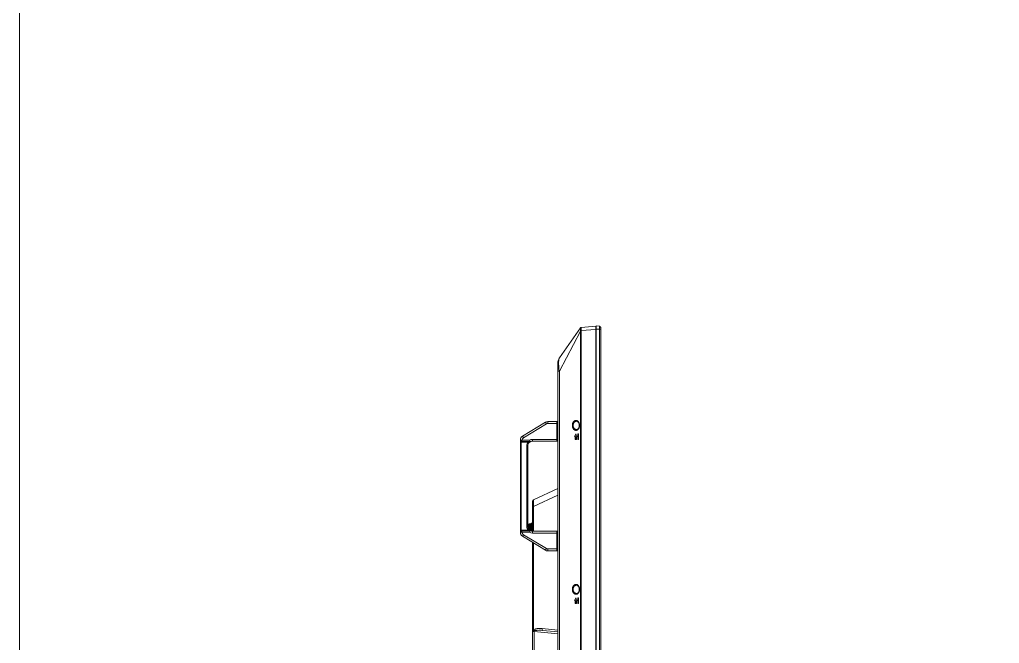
# Model space of a CAD drawing. Extents: x -382 to 1420, y -377 to 265.
# Drawn here: x -382.4 to -341.22, y -6.28 to 19.94 of the extents above; entities that cross this region are included whole.
import ezdxf

# ---------------------------------------------------------------- set-up
doc = ezdxf.new("R2010")
doc.units = 0
doc.header["$MEASUREMENT"] = 0
doc.layers.add('PDF_レイヤー 1', color=7, linetype='CONTINUOUS')

msp = doc.modelspace()

# ---------------------------------------------------------------- linework, layer by layer
at = {"layer": 'PDF_レイヤー 1', "lineweight": 0}
for points in [[(-382.40398, 72.97467), (-382.40398, -92.36482), (-148.56654, -92.36482)], [(-358.18636, -25.74055), (-358.18636, 7.04876)], [(-358.18636, 7.04869), (-358.16664, 7.04869)], [(-358.02171, 7.05571), (-358.1667, 7.06835), (-358.1667, -25.76026)], [(-357.96984, 7.00387), (-358.02164, 7.05567), (-358.02164, -25.74753)], [(-358.02164, -25.74746), (-357.96984, -25.69579), (-357.96984, 7.00394)], [(-359.70952, -21.45991), (-359.70952, 5.1687), (-358.82682, 6.84425)], [(-358.80689, 6.86709), (-358.80842, 6.86723), (-358.8105, 6.86751), (-358.81258, 6.86779), (-358.81467, 6.86806), (-358.81661, 6.8682), (-358.8187, 6.86848), (-358.81911, 6.86848), (-358.8212, 6.86876), (-358.82328, 6.86904), (-358.82522, 6.86931), (-358.82731, 6.86959)], [(-358.82676, 6.84428), (-358.82676, -25.61062), (-358.1864, -25.61062)], [(-358.79795, 6.84425), (-358.79795, 6.84633), (-358.79795, 6.84841), (-358.79781, 6.85064), (-358.79767, 6.85286), (-358.79753, 6.85494), (-358.79753, 6.85508), (-358.79739, 6.8573), (-358.79725, 6.85938), (-358.79698, 6.86161), (-358.79684, 6.86383), (-358.79656, 6.86591)], [(-357.96984, 6.93063), (-358.18635, 6.93063)], [(-359.70952, 5.72571), (-359.7123, 5.72168), (-359.71494, 5.71738), (-359.71744, 5.71307), (-359.7198, 5.70849), (-359.72202, 5.70363), (-359.72424, 5.69863), (-359.72646, 5.69349), (-359.72841, 5.68793), (-359.73021, 5.68224), (-359.73202, 5.67641), (-359.73368, 5.67016), (-359.73521, 5.66363), (-359.7366, 5.65683), (-359.73785, 5.64988), (-359.7391, 5.64238), (-359.74007, 5.63474), (-359.74021, 5.63391)], [(-360.19803, 2.96723), (-359.78071, 2.96723)], [(-359.82005, 3.046), (-359.82005, 2.21927), (-359.78075, 2.25857)], [(-359.82002, 3.046), (-359.78072, 3.00656), (-359.78072, 2.25857)], [(-358.97832, 2.7126), (-358.9829, 2.71232), (-358.98749, 2.71218), (-358.99221, 2.71232), (-358.99679, 2.7126), (-359.00165, 2.71302), (-359.00651, 2.71357), (-359.01123, 2.71454), (-359.01609, 2.71552), (-359.02109, 2.71677), (-359.02595, 2.71816), (-359.03082, 2.71968), (-359.03568, 2.72149), (-359.04054, 2.72357), (-359.04526, 2.72565), (-359.05012, 2.72802), (-359.0547, 2.73052), (-359.05817, 2.7326), (-359.06262, 2.73551), (-359.06706, 2.73843), (-359.07137, 2.74149), (-359.07553, 2.74468), (-359.07942, 2.74815), (-359.08331, 2.75162), (-359.08692, 2.75524), (-359.09053, 2.75885), (-359.094, 2.76287), (-359.09734, 2.7669), (-359.10067, 2.77121), (-359.10386, 2.77565), (-359.10678, 2.78009), (-359.1097, 2.78482), (-359.11261, 2.78968), (-359.11525, 2.79468), (-359.11775, 2.79981), (-359.12011, 2.80523), (-359.12247, 2.81065), (-359.12456, 2.8162), (-359.12636, 2.8219), (-359.12817, 2.82773), (-359.12983, 2.83356), (-359.13136, 2.83953), (-359.13247, 2.84564), (-359.13372, 2.85175), (-359.13456, 2.85787), (-359.13525, 2.86411), (-359.13581, 2.87036), (-359.13622, 2.87661), (-359.13636, 2.88272), (-359.13636, 2.88536)], [(-358.88298, 2.92885), (-358.88312, 2.92273)], [(-358.88244, 2.93515), (-358.883, 2.9289)], [(-358.88176, 2.94009), (-358.88245, 2.93509)], [(-358.88176, 2.94009), (-358.88176, 2.94009)], [(-358.87898, 2.87345), (-358.87898, 2.87372), (-358.87884, 2.87484), (-358.87857, 2.87581), (-358.87857, 2.8765), (-358.87843, 2.87761), (-358.87829, 2.87859), (-358.87815, 2.8797), (-358.87815, 2.88067), (-358.87815, 2.88178), (-358.87815, 2.88275), (-358.87815, 2.88386)], [(-358.87863, 2.88883), (-358.87863, 2.88675)], [(-358.87808, 2.88681), (-358.87822, 2.88681), (-358.87836, 2.88681), (-358.8785, 2.88681), (-358.87863, 2.88681), (-358.87863, 2.88389)], [(-358.87809, 2.88382), (-358.87809, 2.88674)], [(-359.02294, 2.53099), (-359.07724, 2.41281)], [(-359.06472, 2.41911), (-359.01819, 2.52049)], [(-358.9687, 2.41288), (-359.023, 2.53106)], [(-358.93723, 2.72968), (-358.9775, 2.71274)], [(-358.9156, 2.53099), (-358.93824, 2.53099)], [(-358.93818, 2.53099), (-358.93818, 2.29476)], [(-358.88258, 2.82109), (-358.90355, 2.76929), (-358.9373, 2.72971)], [(-358.92855, 2.53099), (-358.92855, 2.29476)], [(-358.9156, 2.29482), (-358.9156, 2.53105)], [(-358.88319, 2.84788), (-358.88305, 2.84177)], [(-358.88298, 2.84171), (-358.88243, 2.83546)], [(-358.87457, 2.87771), (-358.88262, 2.82105)], [(-358.88244, 2.83539), (-358.88175, 2.8304)], [(-358.88176, 2.83045), (-358.88148, 2.82878)], [(-358.88176, 2.83045), (-358.88176, 2.83045)], [(-358.88, 2.87263), (-358.88, 2.87263)], [(-360.99027, 2.15369), (-360.98888, 2.15536)], [(-359.78072, 2.298), (-360.84354, 2.298)], [(-359.78072, -1.59929), (-359.78072, 2.25856)], [(-359.07726, 2.41288), (-359.04156, 2.41288)], [(-359.05122, 2.41288), (-359.05122, 2.29483)], [(-359.05122, 2.29482), (-358.99469, 2.29482)], [(-359.04152, 2.41288), (-359.04152, 2.29483)], [(-358.99474, 2.41288), (-358.96877, 2.41288)], [(-358.99474, 2.29482), (-358.99474, 2.41286)], [(-358.93818, 2.29482), (-358.91555, 2.29482)], [(-360.84357, -0.52829), (-360.79816, -0.52829), (-359.78075, -0.05375)], [(-360.90252, -1.3269), (-360.90252, -1.32204), (-360.90239, -1.31218), (-360.90239, -1.30232), (-360.90225, -1.29982), (-360.90211, -1.28996), (-360.90211, -1.2876), (-360.90197, -1.27774), (-360.90197, -1.27524), (-360.90183, -1.26538), (-360.90169, -1.25927), (-360.90155, -1.25316), (-360.90141, -1.24691), (-360.90127, -1.2408), (-360.90127, -1.23774), (-360.90114, -1.23469), (-360.90114, -1.23316), (-360.901, -1.23149), (-360.90086, -1.23011), (-360.90086, -1.22927), (-360.90086, -1.22886), (-360.90072, -1.22858)], [(-360.90069, -1.22851), (-360.90055, -1.22879), (-360.90055, -1.22962), (-360.90055, -1.2299), (-360.90041, -1.23087), (-360.90041, -1.23142), (-360.90027, -1.23379), (-360.90014, -1.2367), (-360.90014, -1.24017), (-360.9, -1.24434), (-360.89986, -1.2492), (-360.89986, -1.25267), (-360.89972, -1.26045), (-360.89958, -1.26614), (-360.89944, -1.27406), (-360.8993, -1.28184), (-360.8993, -1.28975), (-360.89916, -1.29156), (-360.89916, -1.29934), (-360.89902, -1.30725)], [(-360.87317, -1.22851), (-360.90066, -1.22851)], [(-360.88889, -1.22851), (-360.88875, -1.22879), (-360.88875, -1.22906), (-360.88875, -1.22976), (-360.88861, -1.23101), (-360.88861, -1.23212), (-360.88847, -1.23351), (-360.88847, -1.23587), (-360.88833, -1.23837), (-360.88819, -1.24323), (-360.88805, -1.24823), (-360.88805, -1.25309), (-360.88791, -1.25795), (-360.88791, -1.26003), (-360.88778, -1.26795), (-360.88764, -1.26975), (-360.88764, -1.27767), (-360.8875, -1.27975), (-360.8875, -1.28753), (-360.88736, -1.29156), (-360.88736, -1.29934), (-360.88722, -1.30725)], [(-360.88326, -1.30722), (-360.88326, -1.30542), (-360.8834, -1.29764), (-360.8834, -1.28972), (-360.88354, -1.28195), (-360.88368, -1.27403), (-360.88382, -1.26834), (-360.88396, -1.26056), (-360.88396, -1.25709), (-360.8841, -1.24917), (-360.88423, -1.24431), (-360.88437, -1.24028), (-360.88437, -1.23667), (-360.88451, -1.23376), (-360.88465, -1.23154), (-360.88465, -1.23084), (-360.88479, -1.22987), (-360.88479, -1.22959), (-360.88479, -1.2289), (-360.88493, -1.22862), (-360.88493, -1.22848)], [(-360.87321, -1.22858), (-360.87307, -1.22886), (-360.87293, -1.22927), (-360.87293, -1.23011), (-360.87279, -1.23149), (-360.87279, -1.23316), (-360.87265, -1.23469), (-360.87251, -1.23774), (-360.87251, -1.2408), (-360.87237, -1.24691), (-360.87224, -1.25316), (-360.8721, -1.25927), (-360.87196, -1.26538), (-360.87182, -1.27524), (-360.87182, -1.27774), (-360.87168, -1.2876), (-360.87168, -1.28996), (-360.87154, -1.29982), (-360.87154, -1.30232), (-360.8714, -1.31218), (-360.87126, -1.32204), (-360.87126, -1.3269), (-360.86335, -1.3269)], [(-360.84361, -1.20884), (-360.86333, -1.20884), (-360.86333, -1.55784)], [(-361.02858, -1.29313), (-361.02858, -1.29382)], [(-361.02851, -1.29191), (-361.02851, -1.29191)], [(-360.95778, -1.52313), (-360.95778, -1.2483)], [(-360.91052, -1.3269), (-360.89969, -1.3269)], [(-360.90069, -1.30722), (-360.90069, -1.30736), (-360.90083, -1.3075), (-360.90083, -1.30833), (-360.90097, -1.30847), (-360.90097, -1.30972), (-360.90111, -1.31014), (-360.90111, -1.31028), (-360.90111, -1.31222), (-360.90125, -1.31306), (-360.90125, -1.31514), (-360.90139, -1.31639), (-360.90139, -1.31847), (-360.90139, -1.31903), (-360.90152, -1.32097), (-360.90152, -1.32292), (-360.90166, -1.32486), (-360.90166, -1.32694)], [(-360.89968, -1.3269), (-360.89968, -1.32635), (-360.89968, -1.32426), (-360.89982, -1.32232), (-360.89982, -1.32037), (-360.89996, -1.31843), (-360.89996, -1.31704), (-360.90009, -1.3151), (-360.90009, -1.31426), (-360.90023, -1.31232), (-360.90023, -1.31204), (-360.90023, -1.3101), (-360.90037, -1.30968), (-360.90037, -1.30857), (-360.90051, -1.30843), (-360.90051, -1.3076), (-360.90065, -1.30732), (-360.90065, -1.30718)], [(-360.89965, -1.32683), (-360.89937, -1.33864), (-360.89909, -1.35058), (-360.89896, -1.36239), (-360.89868, -1.37419), (-360.89868, -1.37711), (-360.89854, -1.38905), (-360.8984, -1.40085), (-360.89812, -1.41266), (-360.89798, -1.42446), (-360.89784, -1.43627), (-360.89771, -1.44502), (-360.89771, -1.45154), (-360.89757, -1.46224), (-360.89757, -1.47279), (-360.89743, -1.47696), (-360.89743, -1.48765), (-360.89729, -1.49835), (-360.89715, -1.50904), (-360.89715, -1.51973), (-360.89701, -1.53029), (-360.89687, -1.54098), (-360.89673, -1.55167)], [(-360.89907, -1.30722), (-360.89907, -1.30806), (-360.89907, -1.31014), (-360.89907, -1.31195), (-360.89907, -1.31306), (-360.89893, -1.31514), (-360.89893, -1.31708), (-360.89893, -1.31903), (-360.89893, -1.32097), (-360.89893, -1.32292), (-360.89893, -1.32486), (-360.89879, -1.32694)], [(-360.89879, -1.3269), (-360.89879, -1.33065), (-360.89865, -1.34246), (-360.89851, -1.35426), (-360.89851, -1.36232), (-360.89837, -1.37412), (-360.89823, -1.38592), (-360.89823, -1.39787), (-360.89809, -1.40967), (-360.89796, -1.42148), (-360.89782, -1.43328), (-360.89768, -1.44509)], [(-360.88719, -1.30722), (-360.88719, -1.30806), (-360.88719, -1.31), (-360.88719, -1.31195), (-360.88719, -1.31306), (-360.88719, -1.31514), (-360.88719, -1.31708), (-360.88705, -1.31903), (-360.88705, -1.32097), (-360.88705, -1.32292), (-360.88705, -1.32486), (-360.88705, -1.32694)], [(-360.887, -1.3269), (-360.887, -1.33065), (-360.88686, -1.34246), (-360.88672, -1.35426), (-360.88672, -1.36232), (-360.88658, -1.37412), (-360.88644, -1.38592), (-360.8863, -1.39773), (-360.8863, -1.40967), (-360.88616, -1.42148), (-360.88603, -1.43328), (-360.88589, -1.44509)], [(-360.88591, -1.44502), (-360.88591, -1.45182), (-360.88578, -1.46293), (-360.88578, -1.4739), (-360.88564, -1.47821), (-360.88564, -1.48918), (-360.8855, -1.50029), (-360.88536, -1.5114), (-360.88522, -1.52237), (-360.88522, -1.53348), (-360.88508, -1.54445), (-360.88494, -1.55556)], [(-360.88305, -1.3269), (-360.88305, -1.32579), (-360.88305, -1.32385), (-360.88305, -1.3219), (-360.88305, -1.32107), (-360.88305, -1.31899), (-360.88319, -1.31704), (-360.88319, -1.3151), (-360.88319, -1.31315), (-360.88319, -1.31121), (-360.88319, -1.30926), (-360.88319, -1.30718)], [(-360.88197, -1.44502), (-360.88197, -1.43752), (-360.88211, -1.42571), (-360.88225, -1.41391), (-360.88225, -1.4096), (-360.88239, -1.3978), (-360.88253, -1.38599), (-360.88253, -1.37419), (-360.88266, -1.36239), (-360.8828, -1.35058), (-360.88294, -1.33878), (-360.88308, -1.32683)], [(-360.88096, -1.55603), (-360.88096, -1.55228), (-360.8811, -1.54117), (-360.88123, -1.53006), (-360.88123, -1.5227), (-360.88137, -1.51159), (-360.88151, -1.50048), (-360.88165, -1.48951), (-360.88165, -1.47826), (-360.88179, -1.46715), (-360.88193, -1.45618), (-360.88193, -1.44507)], [(-360.87129, -1.32683), (-360.87115, -1.33864), (-360.87101, -1.35058), (-360.87087, -1.36239), (-360.87074, -1.37419), (-360.87074, -1.38599), (-360.8706, -1.3978), (-360.87046, -1.4096), (-360.87046, -1.41391), (-360.87032, -1.42571), (-360.87018, -1.43752), (-360.87018, -1.44502), (-360.87004, -1.45502), (-360.8699, -1.46626), (-360.86976, -1.47751), (-360.86976, -1.47876), (-360.86962, -1.49001), (-360.86949, -1.50112), (-360.86921, -1.51237), (-360.86907, -1.52362), (-360.86893, -1.53487), (-360.86865, -1.54612), (-360.86837, -1.55737)], [(-360.86915, -1.55724), (-360.86915, -1.55349), (-360.86929, -1.54224), (-360.86943, -1.53113), (-360.86943, -1.5235), (-360.86957, -1.51239), (-360.86971, -1.50114), (-360.86971, -1.48989), (-360.86985, -1.47878), (-360.86999, -1.46753), (-360.87012, -1.45628), (-360.87012, -1.44503)], [(-360.86333, -1.54579), (-360.86431, -1.53579), (-360.86444, -1.53301), (-360.86528, -1.52287), (-360.86597, -1.51287), (-360.86667, -1.50273), (-360.86708, -1.49537), (-360.86764, -1.48537), (-360.86833, -1.47524), (-360.86889, -1.4651), (-360.86944, -1.4551), (-360.87, -1.44496)], [(-360.86971, -1.4775), (-360.86943, -1.48389), (-360.86915, -1.4918), (-360.86874, -1.49972), (-360.86832, -1.50764), (-360.86804, -1.51291), (-360.86749, -1.52083), (-360.86735, -1.5243), (-360.86679, -1.53222), (-360.86665, -1.53388), (-360.8661, -1.54166), (-360.86582, -1.54472), (-360.86526, -1.54902), (-360.86471, -1.55347), (-360.86457, -1.55402), (-360.86443, -1.55485), (-360.86415, -1.55583), (-360.86387, -1.55666)], [(-360.86856, -1.54959), (-360.86856, -1.55029), (-360.86856, -1.55112), (-360.86842, -1.55195), (-360.86842, -1.55209), (-360.86842, -1.55278), (-360.86828, -1.55362), (-360.86828, -1.55445), (-360.86814, -1.55528), (-360.86814, -1.55612), (-360.868, -1.55695), (-360.868, -1.55778)], [(-360.86381, -1.55663), (-360.86339, -1.55746)], [(-360.86374, -1.55778), (-360.86346, -1.55723)], [(-360.8436, -1.63869), (-359.78078, -1.63869)], [(-359.82005, -1.55991), (-359.82005, -2.38664), (-359.78075, -2.3472)], [(-359.82002, -1.55999), (-359.78072, -1.59929), (-359.78072, -2.34728)], [(-360.8436, -2.02815), (-360.8436, -25.70896)], [(-359.78072, -2.30791), (-360.19791, -2.30791)], [(-358.97832, -4.17658), (-358.9829, -4.17686), (-358.98749, -4.177), (-358.99221, -4.17686), (-358.99679, -4.17658), (-359.00165, -4.17616), (-359.00651, -4.17547), (-359.01123, -4.17464), (-359.01609, -4.17366), (-359.02109, -4.17241), (-359.02595, -4.17102), (-359.03082, -4.16936), (-359.03568, -4.16769), (-359.04054, -4.16561), (-359.04526, -4.16339), (-359.05012, -4.16116), (-359.0547, -4.15853), (-359.05817, -4.15644), (-359.06262, -4.15367), (-359.06706, -4.15075), (-359.07137, -4.14769), (-359.07553, -4.1445), (-359.07942, -4.14103), (-359.08331, -4.13756), (-359.08692, -4.13394), (-359.09053, -4.13033), (-359.094, -4.12631), (-359.09734, -4.12228), (-359.10067, -4.11797), (-359.10386, -4.11353), (-359.10678, -4.10909), (-359.1097, -4.10422), (-359.11261, -4.0995), (-359.11525, -4.0945), (-359.11775, -4.08923), (-359.12011, -4.08395), (-359.12247, -4.07853), (-359.12456, -4.07298), (-359.12636, -4.06728), (-359.12817, -4.06145), (-359.12983, -4.05562), (-359.13136, -4.04965), (-359.13247, -4.04354), (-359.13372, -4.03743), (-359.13456, -4.03131), (-359.13525, -4.02507), (-359.13581, -4.01882), (-359.13622, -4.01257), (-359.13636, -4.00632), (-359.13636, -4.00382)], [(-358.88258, -4.06801), (-358.90355, -4.11981), (-358.9373, -4.15939)], [(-358.8818, -4.02183), (-358.88194, -4.02183), (-358.88208, -4.02183), (-358.88222, -4.02183), (-358.88236, -4.02183), (-358.8825, -4.02183), (-358.88263, -4.02183), (-358.88277, -4.02183), (-358.88291, -4.02183), (-358.88305, -4.02183), (-358.88319, -4.02169), (-358.88319, -4.04127)], [(-358.88319, -4.0413), (-358.88305, -4.04741)], [(-358.88298, -3.96027), (-358.88312, -3.96638)], [(-358.88244, -3.95396), (-358.883, -3.96021)], [(-358.88298, -4.04747), (-358.88243, -4.05372)], [(-358.87457, -4.01139), (-358.88262, -4.06805)], [(-358.88176, -3.94907), (-358.88245, -3.95393)], [(-358.88244, -4.05377), (-358.88175, -4.05863)], [(-358.88, -4.01634), (-358.88013, -4.01662), (-358.88055, -4.01704), (-358.88083, -4.01759), (-358.88097, -4.01773), (-358.88125, -4.01829), (-358.88138, -4.01898), (-358.88152, -4.0194), (-358.88166, -4.02009), (-358.8818, -4.02065), (-358.8818, -4.0212), (-358.8818, -4.0219)], [(-358.88176, -3.94907), (-358.88176, -3.94907)], [(-358.88176, -4.02183), (-358.88148, -4.02169), (-358.8812, -4.02141), (-358.88079, -4.021), (-358.88051, -4.02044), (-358.88037, -4.02002), (-358.88009, -4.01961), (-358.87995, -4.01905), (-358.87968, -4.0185), (-358.87954, -4.01794), (-358.8794, -4.01739), (-358.87926, -4.01683)], [(-358.88176, -4.05866), (-358.88148, -4.06033)], [(-358.88176, -4.05866), (-358.88176, -4.05866)], [(-358.88006, -3.99111), (-358.88006, -3.99111)], [(-358.88, -4.01654), (-358.88, -4.01654)], [(-358.87966, -4.01519), (-358.87994, -4.01658)], [(-358.87808, -4.00536), (-358.87822, -4.00536), (-358.87836, -4.00536), (-358.8785, -4.00536), (-358.87863, -4.00536), (-358.87863, -4.0073), (-358.87877, -4.0098), (-358.87891, -4.01175), (-358.87919, -4.01355), (-358.87947, -4.0148), (-358.87961, -4.01522)], [(-358.87863, -4.00684), (-358.87863, -4.00907), (-358.87891, -4.01115), (-358.87919, -4.01296), (-358.87947, -4.01448), (-358.87961, -4.01518)], [(-358.87898, -4.01566), (-358.87898, -4.01539), (-358.87884, -4.01441), (-358.87857, -4.0133), (-358.87857, -4.01261), (-358.87843, -4.01164), (-358.87829, -4.01052), (-358.87815, -4.00955), (-358.87815, -4.00844), (-358.87815, -4.00747), (-358.87815, -4.00636), (-358.87815, -4.00539)], [(-358.87863, -4.00033), (-358.87863, -4.00241)], [(-358.87808, -4.00237), (-358.87822, -4.00237), (-358.87836, -4.00237), (-358.8785, -4.00237), (-358.87863, -4.00237), (-358.87863, -4.00529)], [(-358.87809, -4.00536), (-358.87809, -4.00244)], [(-359.07726, -4.47623), (-359.04156, -4.47623)], [(-359.02294, -4.35817), (-359.07724, -4.47622)], [(-359.06472, -4.47007), (-359.01819, -4.36869)], [(-359.05122, -4.47623), (-359.05122, -4.59442)], [(-359.04152, -4.47623), (-359.04152, -4.59442)], [(-358.9687, -4.47623), (-359.023, -4.35819)], [(-358.99474, -4.59436), (-358.99474, -4.47618)], [(-358.99474, -4.47623), (-358.96877, -4.47623)], [(-358.93723, -4.15941), (-358.9775, -4.1765)], [(-358.9156, -4.35817), (-358.93824, -4.35817)], [(-358.93818, -4.35817), (-358.93818, -4.5944)], [(-358.92855, -4.35817), (-358.92855, -4.5944)], [(-358.9156, -4.59436), (-358.9156, -4.35813)], [(-359.05122, -4.59436), (-358.99469, -4.59436)], [(-358.93818, -4.59436), (-358.91555, -4.59436)], [(-359.78072, -5.71351), (-360.44205, -5.6556)], [(-360.84365, -5.78133), (-360.77172, -5.78133), (-360.77172, -16.9502)]]:
    msp.add_lwpolyline(points, dxfattribs=at)
for points in [[(-358.18636, -25.74844), (-358.18636, 7.05656), (-358.79795, 7.00305, 0.22080116), (-358.82735, 6.98317, -0.06001695), (-358.82245, 6.98985, -0.11430716), (-358.80686, 7.00069), (-358.80589, 7.00097), (-358.80492, 7.00139), (-358.80381, 7.0018), (-358.80284, 7.00208), (-358.80186, 7.00236), (-358.80172, 7.00236), (-358.80075, 7.00264), (-358.79964, 7.00277), (-358.79867, 7.00291), (-358.79756, 7.00319), (-358.79659, 7.00319), (-358.79589, 7.00319), (-358.79561, 7.00319), (-358.79534, 7.00305), (-358.79492, 7.00264), (-358.7945, 7.00208), (-358.79436, 7.00139), (-358.79409, 7.00041), (-358.79409, 6.99903), (-358.79423, 6.99708), (-358.7945, 6.9943), (-358.79464, 6.99291), (-358.79506, 6.98889), (-358.79534, 6.98514), (-358.79534, 6.98153), (-358.7952, 6.97778), (-358.7952, 6.97736), (-358.79478, 6.97389), (-358.7945, 6.97042), (-358.79436, 6.96681), (-358.79427, 6.96322, -0.00457969), (-358.79468, 6.91795, -0.00887767), (-358.79659, 6.86594), (-358.18636, 6.91927)], [(-359.78072, 3.00656), (-359.78076, 5.49989, -0.15358973), (-359.70946, 5.72572), (-358.82676, 6.98644), (-358.82746, 6.98505), (-358.8276, 6.98408), (-358.82731, 6.98318), (-358.82689, 6.98221), (-358.82647, 6.98096), (-358.82633, 6.97957), (-358.82619, 6.97901), (-358.82606, 6.97721), (-358.82606, 6.97582), (-358.82592, 6.97401), (-358.82578, 6.97221), (-358.82564, 6.9704), (-358.82564, 6.9686), (-358.8255, 6.96665), (-358.82547, 6.96481, -0.00713063), (-358.8255, 6.92439, -0.00954585), (-358.82731, 6.86954), (-358.82758, 6.86065), (-358.82744, 6.85218), (-358.82683, 6.84425), (-358.79795, 6.84425), (-358.79795, -25.61062, -0.05610767)], [(-359.74018, 5.63395), (-359.74129, 5.62368), (-359.74227, 5.6127), (-359.7431, 5.60076), (-359.74393, 5.58743), (-359.74435, 5.57965), (-359.74504, 5.5616), (-359.7456, 5.54299), (-359.74602, 5.52396), (-359.74602, 5.50452), (-359.74602, 5.48438), (-359.74574, 5.46369), (-359.74518, 5.4423), (-359.74449, 5.42008), (-359.74352, 5.39689), (-359.74227, 5.37259), (-359.74188, 5.36535, 0.0076919), (-359.73793, 5.31144, 0.05900826), (-359.71719, 5.18926, 0.01666759), (-359.70952, 5.1687), (-359.78076, 5.1687)], [(-360.25933, -2.29076), (-361.2198, -1.70759), (-361.26063, -1.77495, -0.26248535), (-361.35536, -1.60664), (-361.3554, 2.26593), (-361.27666, 2.26789), (-360.96877, 2.26789), (-360.96766, 2.26331), (-360.96627, 2.25747), (-360.96474, 2.2515), (-360.96446, 2.25025), (-360.96294, 2.24442), (-360.96155, 2.23859), (-360.96002, 2.23262), (-360.95849, 2.22678), (-360.95696, 2.22095), (-360.9553, 2.21512), (-360.95377, 2.20928, -0.14529501), (-360.97799, 2.16644, 0.01687054), (-360.99034, 2.15364), (-361.01969, 2.17987), (-361.35532, 2.1799), (-361.35546, 2.18504), (-361.35546, 2.18823), (-361.35546, 2.19226), (-361.35518, 2.19559), (-361.3549, 2.19878), (-361.3549, 2.19892), (-361.35448, 2.20142), (-361.35393, 2.20365), (-361.35337, 2.20545), (-361.35268, 2.20712), (-361.35185, 2.20851), (-361.35101, 2.20962), (-361.35004, 2.21073), (-361.34893, 2.2117), (-361.34768, 2.21253), (-361.34615, 2.21337), (-361.34435, 2.21392), (-361.34226, 2.21462), (-361.3399, 2.21517), (-361.33712, 2.21559), (-361.33365, 2.21601), (-361.32879, 2.21642), (-361.32815, 2.21637), (-361.27663, 2.26789, -0.25792277), (-361.21987, 2.36695), (-361.2607, 2.43417), (-360.30016, 3.01728), (-360.25933, 2.95007)], [(-361.2198, 2.36689), (-360.25933, 2.95004, -0.13756527), (-360.19803, 2.96722), (-360.19807, 3.04596), (-359.82005, 3.04596)], [(-359.16523, 2.88536), (-359.16523, 2.88134), (-359.16496, 2.87203), (-359.16454, 2.863), (-359.16398, 2.85398), (-359.16301, 2.84537), (-359.1619, 2.83676), (-359.16079, 2.82842), (-359.15926, 2.82023), (-359.1576, 2.81245), (-359.15579, 2.80481), (-359.15385, 2.79732), (-359.15162, 2.79023), (-359.1494, 2.78329), (-359.1469, 2.77662), (-359.14426, 2.77023), (-359.14149, 2.76412), (-359.13857, 2.75815), (-359.13551, 2.75246), (-359.13232, 2.7469), (-359.12913, 2.74176), (-359.12565, 2.73676), (-359.12218, 2.7319), (-359.11843, 2.72732), (-359.11468, 2.72288), (-359.11066, 2.71871), (-359.10663, 2.71482), (-359.10246, 2.71093), (-359.09816, 2.70732), (-359.09371, 2.70399), (-359.08913, 2.70066), (-359.08441, 2.69774), (-359.07941, 2.69469), (-359.07427, 2.69191), (-359.06885, 2.68927), (-359.0651, 2.6876), (-359.05969, 2.68538), (-359.05413, 2.68344), (-359.04844, 2.68163), (-359.04288, 2.6801), (-359.03719, 2.67871), (-359.03163, 2.6776), (-359.02608, 2.67691), (-359.02066, 2.67621), (-359.01525, 2.6758), (-359.01011, 2.6758), (-359.00483, 2.6758), (-358.99983, 2.67621), (-358.99497, 2.67677), (-358.99011, 2.67746), (-358.98553, 2.67844), (-358.98108, 2.67969), (-358.97664, 2.68094), (-358.97247, 2.6826), (-358.96845, 2.68427), (-358.96452, 2.68623), (-358.96035, 2.68859), (-358.95632, 2.69109), (-358.95216, 2.69373), (-358.94813, 2.69664), (-358.94396, 2.6997), (-358.94007, 2.70303), (-358.93605, 2.7065), (-358.93202, 2.71025), (-358.92827, 2.71428), (-358.92438, 2.71831), (-358.92063, 2.72275), (-358.91688, 2.7272), (-358.91341, 2.73206), (-358.9098, 2.73692), (-358.90647, 2.74206), (-358.90313, 2.74719), (-358.89994, 2.75261), (-358.89786, 2.7565), (-358.89494, 2.76205), (-358.89216, 2.76789), (-358.88952, 2.77386), (-358.88702, 2.77997), (-358.88452, 2.78622), (-358.88216, 2.79288), (-358.88216, 2.79302, 0.0121125), (-358.876, 2.81404, 0.00205653), (-358.87348, 2.82495, 0.02357667), (-358.86983, 2.8472, 0.02311759), (-358.86758, 2.87439, 0.00961315), (-358.86736, 2.88531), (-358.87444, 2.88531), (-358.87458, 2.87767)], [(-358.88319, 2.92268), (-358.88319, 2.9031, 0.24615601), (-358.87986, 2.89745), (-358.87958, 2.89647), (-358.8793, 2.89508), (-358.87902, 2.89342), (-358.87875, 2.89133), (-358.87862, 2.88678), (-358.87862, 2.88803), (-358.87876, 2.89025), (-358.8789, 2.8922), (-358.87918, 2.894), (-358.87945, 2.89553), (-358.88006, 2.89813), (-358.88006, 2.89799), (-358.8792, 2.89833), (-358.87907, 2.89722), (-358.87879, 2.89597), (-358.87865, 2.89486), (-358.87837, 2.89375), (-358.87823, 2.89264), (-358.87823, 2.89139), (-358.87809, 2.89028), (-358.87809, 2.89), (-358.87809, 2.88875), (-358.87809, 2.88764), (-358.87863, 2.88382), (-358.8785, 2.88382), (-358.87836, 2.88382), (-358.87822, 2.88382), (-358.87437, 2.88527), (-358.87698, 2.92179), (-358.89551, 2.98567), (-358.93162, 3.03622), (-358.97835, 3.05807), (-358.98293, 3.05835), (-358.98751, 3.05849), (-358.9921, 3.05835), (-358.99682, 3.05807), (-359.00168, 3.05765), (-359.0064, 3.05696), (-359.01126, 3.05613), (-359.01612, 3.05515), (-359.02098, 3.0539), (-359.02598, 3.05251), (-359.03084, 3.05085), (-359.0357, 3.04904), (-359.04056, 3.0471), (-359.04529, 3.04488), (-359.05001, 3.04252), (-359.05473, 3.04002), (-359.0582, 3.03793), (-359.06265, 3.03516), (-359.06709, 3.03224), (-359.0714, 3.02904), (-359.07556, 3.02585), (-359.07945, 3.02252), (-359.08334, 3.01905), (-359.08695, 3.01543), (-359.09056, 3.01168), (-359.09403, 3.0078), (-359.09737, 3.00363), (-359.1007, 2.99946), (-359.10389, 2.99502), (-359.10681, 2.99044), (-359.10973, 2.98571), (-359.11264, 2.98085), (-359.11528, 2.97585), (-359.11778, 2.97072), (-359.12014, 2.96544), (-359.12236, 2.96002), (-359.12445, 2.95447), (-359.12639, 2.94877), (-359.1282, 2.94294), (-359.12986, 2.93711), (-359.13125, 2.931), (-359.1325, 2.92503), (-359.13361, 2.91892), (-359.13458, 2.91267), (-359.13528, 2.90642), (-359.13583, 2.90031), (-359.13625, 2.89406), (-359.13639, 2.88781), (-359.13639, 2.88531), (-359.16515, 2.88532), (-359.16515, 2.88893), (-359.16501, 2.8981), (-359.1646, 2.90726), (-359.1639, 2.91615), (-359.16307, 2.9249), (-359.16196, 2.93351), (-359.16085, 2.94184), (-359.15932, 2.9499), (-359.15765, 2.95781), (-359.15598, 2.96559), (-359.1539, 2.97295), (-359.15182, 2.98003), (-359.14946, 2.98698), (-359.1471, 2.99364), (-359.14446, 3.00003), (-359.14168, 3.00628), (-359.13876, 3.01225), (-359.13571, 3.01795), (-359.13265, 3.02336), (-359.12932, 3.02864), (-359.12585, 3.03364), (-359.12224, 3.03836), (-359.11863, 3.04308), (-359.11488, 3.04739), (-359.11085, 3.0517), (-359.10682, 3.05558), (-359.10266, 3.05933), (-359.09835, 3.06308), (-359.09391, 3.06642), (-359.08946, 3.06975), (-359.0846, 3.0728), (-359.0796, 3.07586), (-359.07446, 3.07864), (-359.06919, 3.08114), (-359.06558, 3.0828), (-359.06002, 3.08503), (-359.05447, 3.08711), (-359.04891, 3.08891), (-359.04322, 3.09044), (-359.03766, 3.09183), (-359.03211, 3.09294), (-359.02655, 3.09377), (-359.02114, 3.09433), (-359.01572, 3.09475), (-359.01044, 3.09489), (-359.0053, 3.09475), (-359.0003, 3.09447), (-358.9953, 3.09391), (-358.99058, 3.09322), (-358.986, 3.09225), (-358.98156, 3.09114), (-358.97711, 3.08975), (-358.97295, 3.08822), (-358.96892, 3.08655), (-358.96507, 3.08461), (-358.96077, 3.08225), (-358.95674, 3.07989), (-358.95257, 3.07711), (-358.94855, 3.07433), (-358.94438, 3.07114), (-358.94035, 3.06794), (-358.93646, 3.06433), (-358.93244, 3.06072), (-358.92855, 3.05683), (-358.9248, 3.05267), (-358.92105, 3.04836), (-358.9173, 3.04378), (-358.91369, 3.03906), (-358.91022, 3.0342), (-358.90674, 3.0292), (-358.90355, 3.02378), (-358.90035, 3.0185), (-358.89799, 3.0142), (-358.89508, 3.00864), (-358.89216, 3.00281), (-358.88952, 2.99684), (-358.88702, 2.99073), (-358.88466, 2.98448), (-358.8823, 2.97795), (-358.88216, 2.97754, -0.02025548), (-358.87743, 2.96201)], [(-358.86739, 2.88531, 0.00999822), (-358.86752, 2.89575, 0.02606183), (-358.86989, 2.92353, 0.01116354), (-358.87275, 2.94168, 0.00814015), (-358.87594, 2.95652)], [(-358.88319, 2.84789), (-358.88319, 2.86748), (-358.88305, 2.86734), (-358.88291, 2.86734), (-358.88277, 2.86734), (-358.88263, 2.86734), (-358.8825, 2.86734), (-358.88236, 2.86734), (-358.88222, 2.86734), (-358.88208, 2.86734), (-358.88194, 2.86734), (-358.88313, 2.86746, -0.25195028), (-358.87966, 2.87399), (-358.87926, 2.87234), (-358.8794, 2.87178), (-358.87954, 2.87123), (-358.87968, 2.87067), (-358.87995, 2.87011), (-358.88009, 2.86956), (-358.88037, 2.869), (-358.88051, 2.86873), (-358.88079, 2.86817), (-358.8812, 2.86775), (-358.8812, 2.86761), (-358.88148, 2.86748), (-358.8818, 2.86728), (-358.8818, 2.86798), (-358.8818, 2.86853), (-358.88166, 2.86909), (-358.88152, 2.86978), (-358.88138, 2.8702), (-358.88125, 2.87075), (-358.88097, 2.87131), (-358.88083, 2.87159), (-358.88055, 2.87214), (-358.88013, 2.87256), (-358.88, 2.87284)], [(-361.31603, -1.54992), (-360.95403, -1.54623, 0.14447744), (-360.978, -1.50707, -0.01020302), (-360.98888, -1.49591), (-360.99046, -1.49432), (-360.99032, -1.49432), (-360.99032, -1.49446), (-360.9906, -1.4946), (-360.99088, -1.49473), (-360.99157, -1.49529), (-360.99213, -1.49585), (-360.99254, -1.4964), (-360.99338, -1.49723), (-360.99477, -1.49835), (-360.99532, -1.49876), (-360.99754, -1.50071), (-360.99893, -1.50196), (-361.00185, -1.50459), (-361.00477, -1.50723), (-361.00768, -1.50987), (-361.00838, -1.51057), (-361.01129, -1.51321), (-361.01421, -1.51584), (-361.01726, -1.51834), (-361.01963, -1.52057, 0.06189675), (-360.95406, -1.54626), (-360.95392, -1.54667), (-360.95378, -1.54695), (-360.95364, -1.54737), (-360.95364, -1.54765), (-360.95364, -1.54806), (-360.95364, -1.54834), (-360.95364, -1.54876), (-360.95378, -1.54904), (-360.95392, -1.54931), (-360.95377, -1.54998), (-360.9553, -1.55581), (-360.95696, -1.56165), (-360.95849, -1.56748), (-360.96002, -1.57331), (-360.96155, -1.57928), (-360.96294, -1.58512), (-360.96446, -1.59095), (-360.96474, -1.5922), (-360.96627, -1.59817), (-360.96766, -1.604), (-360.96874, -1.60859), (-361.27663, -1.60859), (-361.32811, -1.55715, -0.01625587), (-361.31603, -1.54987), (-361.31597, 2.20924), (-360.95406, 2.20558, 0.06270035), (-361.01963, 2.17987, 0.18462703), (-361.07976, 2.02238)], [(-360.96873, 2.26786, -0.11914042), (-360.8436, 2.298), (-360.8436, 2.21927), (-359.82008, 2.21927)], [(-361.07977, -1.36311), (-361.04044, -1.36312), (-361.04044, 2.02241), (-361.07977, 2.02241), (-361.07977, -1.36312, 0.18440663), (-361.01969, -1.52057), (-361.35532, -1.52059), (-361.35546, -1.52573), (-361.35546, -1.52893), (-361.35546, -1.53295), (-361.35518, -1.53629), (-361.3549, -1.53934), (-361.3549, -1.53962), (-361.35448, -1.54212), (-361.35393, -1.54434), (-361.35337, -1.54615), (-361.35268, -1.54781), (-361.35185, -1.5492), (-361.35101, -1.55045), (-361.35004, -1.55142), (-361.34893, -1.5524), (-361.34768, -1.55323), (-361.34615, -1.55406), (-361.34435, -1.55462), (-361.34226, -1.55531), (-361.3399, -1.55587), (-361.33712, -1.55628), (-361.33365, -1.5567), (-361.32879, -1.55712), (-361.3281, -1.55712)], [(-359.78072, 0.2316), (-360.79816, -0.24287, 0.29233294), (-360.8436, -0.31424), (-360.8436, -1.55996), (-360.8436, -1.63871, -0.11895093), (-360.96877, -1.60859)], [(-360.79816, -1.55996), (-360.79816, -0.52825, -0.0084304), (-360.80576, -0.41673), (-360.80589, -0.41382), (-360.80659, -0.39868), (-360.80714, -0.38368), (-360.80756, -0.36854), (-360.80798, -0.35938), (-360.80839, -0.34424), (-360.80853, -0.33132), (-360.80853, -0.31994), (-360.80839, -0.30952), (-360.80812, -0.2998), (-360.8077, -0.29077), (-360.80714, -0.28202), (-360.80631, -0.27383), (-360.80549, -0.26593), (-360.80535, -0.26412), (-360.80494, -0.26176), (-360.80452, -0.2594), (-360.8041, -0.25704), (-360.80355, -0.25454), (-360.80299, -0.25218), (-360.8023, -0.24968), (-360.80216, -0.24885), (-360.80146, -0.24718), (-360.80091, -0.24579), (-360.80035, -0.24482), (-360.79966, -0.24398), (-360.79896, -0.24329), (-360.79813, -0.24287)], [(-361.35536, -1.60661), (-361.27856, -1.60661, 0.25792277), (-361.21983, -1.7076)], [(-359.82005, -1.55996), (-360.84357, -1.55996, -0.41424835), (-361.04044, -1.36311)], [(-360.98139, -1.24823, 0.39275498), (-361.02851, -1.29191), (-361.02865, -1.29611), (-361.02865, -1.4311)], [(-360.91052, -1.54715), (-360.91052, -1.29543, 0.41470588), (-360.95778, -1.24823), (-360.98139, -1.24823), (-360.98139, -1.50237)], [(-361.26077, -1.77489), (-360.30016, -2.35803), (-360.25933, -2.29082, 0.13756527), (-360.19803, -2.30791), (-360.19803, -2.38664), (-359.82001, -2.38664)], [(-360.41575, -5.73407), (-360.41714, -5.73379), (-360.41853, -5.73337), (-360.42005, -5.73282), (-360.42172, -5.73198), (-360.42325, -5.73087), (-360.42366, -5.73059), (-360.42533, -5.72934), (-360.42672, -5.72782), (-360.42811, -5.72629), (-360.42936, -5.72476), (-360.43061, -5.7231), (-360.43126, -5.72185), (-360.43293, -5.71907), (-360.43445, -5.71601), (-360.43598, -5.71282), (-360.43723, -5.70935), (-360.43848, -5.70587), (-360.43945, -5.70199), (-360.44029, -5.6981), (-360.44112, -5.69393), (-360.44182, -5.68963), (-360.44223, -5.6849), (-360.44251, -5.6799), (-360.44265, -5.67463), (-360.44265, -5.66907), (-360.44251, -5.66296), (-360.44209, -5.65643), (-360.44209, -5.6556), (-360.44307, -5.6556), (-360.46556, -5.65421), (-360.48556, -5.65324), (-360.50403, -5.65255), (-360.52111, -5.65199), (-360.53736, -5.65185), (-360.55264, -5.65185), (-360.56736, -5.65199), (-360.58153, -5.65241), (-360.59513, -5.65296), (-360.60819, -5.65393), (-360.62097, -5.65491), (-360.63319, -5.65602), (-360.64513, -5.65755), (-360.6568, -5.65907), (-360.66805, -5.66088), (-360.67916, -5.66282), (-360.68985, -5.66491), (-360.7004, -5.66727), (-360.71068, -5.66977), (-360.72068, -5.67241), (-360.73048, -5.67527, 0.00808371), (-360.74594, -5.68014, 0.02749627), (-360.79816, -5.7011), (-360.79816, -2.05573)], [(-359.78072, -2.34727), (-359.78072, -21.40391), (-360.77855, -21.57987, 0.36433313), (-360.8436, -21.65736), (-360.75083, -21.64139)], [(-358.88319, -3.96643), (-358.88319, -3.98601, 0.24615601), (-358.88006, -3.99111), (-358.87986, -3.99172), (-358.87958, -3.99269), (-358.8793, -3.99408), (-358.87902, -3.99575), (-358.87875, -3.99783), (-358.87862, -4.0024), (-358.87862, -4.00101), (-358.87876, -3.99893), (-358.8789, -3.99698), (-358.87918, -3.99518), (-358.87945, -3.99365), (-358.8792, -3.99085), (-358.87907, -3.99196), (-358.87879, -3.99307), (-358.87865, -3.99418), (-358.87837, -3.99543), (-358.87823, -3.99654), (-358.87823, -3.99765), (-358.87809, -3.9989), (-358.87809, -3.99918), (-358.87809, -4.00029), (-358.87809, -4.00154), (-358.87437, -4.0039), (-358.87698, -3.96739), (-358.89551, -3.90351), (-358.93162, -3.85282), (-358.97835, -3.8311), (-358.98293, -3.83082), (-358.98751, -3.83068), (-358.9921, -3.83082), (-358.99682, -3.8311), (-359.00168, -3.83151), (-359.0064, -3.83221), (-359.01126, -3.83304), (-359.01612, -3.83401), (-359.02098, -3.83526), (-359.02598, -3.83665), (-359.03084, -3.83832), (-359.0357, -3.84012), (-359.04056, -3.84207), (-359.04529, -3.84429), (-359.05001, -3.84665), (-359.05473, -3.84915), (-359.0582, -3.85123), (-359.06265, -3.85401), (-359.06709, -3.85693), (-359.0714, -3.85998), (-359.07556, -3.86332), (-359.07945, -3.86665), (-359.08334, -3.87012), (-359.08695, -3.87373), (-359.09056, -3.87748), (-359.09403, -3.88137), (-359.09737, -3.8854), (-359.1007, -3.8897), (-359.10389, -3.89415), (-359.10681, -3.89873), (-359.10973, -3.90345), (-359.11264, -3.90831), (-359.11528, -3.91331), (-359.11778, -3.91845), (-359.12014, -3.92373), (-359.12236, -3.92914), (-359.12445, -3.9347), (-359.12639, -3.94039), (-359.1282, -3.94623), (-359.12986, -3.95206), (-359.13125, -3.95803), (-359.1325, -3.96414), (-359.13361, -3.97025), (-359.13458, -3.9765), (-359.13528, -3.98261), (-359.13583, -3.98886), (-359.13625, -3.99511), (-359.13639, -4.00122), (-359.13639, -4.00386), (-359.16523, -4.0038), (-359.16523, -4.00783), (-359.16496, -4.017), (-359.16454, -4.02616), (-359.16398, -4.03519), (-359.16301, -4.0438), (-359.1619, -4.05241), (-359.16079, -4.06074), (-359.15926, -4.06894), (-359.1576, -4.07671), (-359.15579, -4.08435), (-359.15385, -4.09185), (-359.15162, -4.09893), (-359.1494, -4.10588), (-359.1469, -4.11254), (-359.14426, -4.11893), (-359.14149, -4.12504), (-359.13857, -4.13101), (-359.13551, -4.13671), (-359.13232, -4.14226), (-359.12913, -4.1474), (-359.12565, -4.1524), (-359.12218, -4.15726), (-359.11843, -4.16184), (-359.11468, -4.16629), (-359.11066, -4.17046), (-359.10663, -4.17434), (-359.10246, -4.17823), (-359.09816, -4.18184), (-359.09371, -4.18518), (-359.08913, -4.18837), (-359.08441, -4.19143), (-359.07941, -4.19448), (-359.07427, -4.19712), (-359.06885, -4.1999), (-359.0651, -4.20142), (-359.05969, -4.20365), (-359.05413, -4.20573), (-359.04844, -4.20754), (-359.04288, -4.20906), (-359.03719, -4.21045), (-359.03163, -4.21156), (-359.02608, -4.21226), (-359.02066, -4.21295), (-359.01525, -4.21323), (-359.01011, -4.21337), (-359.00483, -4.21323), (-358.99983, -4.21295), (-358.99497, -4.2124), (-358.99011, -4.21156), (-358.98553, -4.21073), (-358.98108, -4.20948), (-358.97664, -4.20823), (-358.97247, -4.20656), (-358.96845, -4.2049), (-358.96452, -4.20295), (-358.96035, -4.20059), (-358.95632, -4.19809), (-358.95216, -4.19545), (-358.94813, -4.19254), (-358.94396, -4.18934), (-358.94007, -4.18601), (-358.93605, -4.18254), (-358.93202, -4.17893), (-358.92827, -4.1749), (-358.92438, -4.17073), (-358.92063, -4.16643), (-358.91688, -4.16198), (-358.91341, -4.15712), (-358.9098, -4.15226), (-358.90647, -4.14712), (-358.90313, -4.14185), (-358.89994, -4.13657), (-358.89786, -4.13268), (-358.89494, -4.12699), (-358.89216, -4.12129), (-358.88952, -4.11532), (-358.88702, -4.10921), (-358.88452, -4.10282), (-358.88216, -4.0963), (-358.88216, -4.09616, 0.01387041), (-358.8773, -4.08032)], [(-358.87743, -3.92717, 0.02025548), (-358.88216, -3.91164), (-358.8823, -3.91123), (-358.88466, -3.9047), (-358.88702, -3.89845), (-358.88952, -3.89234), (-358.89216, -3.88637), (-358.89508, -3.88054), (-358.89799, -3.87498), (-358.90035, -3.87068), (-358.90355, -3.86526), (-358.90674, -3.85998), (-358.91022, -3.85498), (-358.91369, -3.85012), (-358.9173, -3.84526), (-358.92105, -3.84082), (-358.9248, -3.83651), (-358.92855, -3.83235), (-358.93244, -3.82846), (-358.93646, -3.82485), (-358.94035, -3.82124), (-358.94438, -3.81804), (-358.94855, -3.81485), (-358.95257, -3.81207), (-358.95674, -3.80929), (-358.96077, -3.80679), (-358.96503, -3.80457), (-358.96892, -3.80263), (-358.97295, -3.80096), (-358.97711, -3.79929), (-358.98156, -3.79804), (-358.986, -3.79693), (-358.99058, -3.79596), (-358.9953, -3.79527), (-359.0003, -3.79471), (-359.0053, -3.79443), (-359.01044, -3.79429), (-359.01572, -3.79443), (-359.02114, -3.79485), (-359.02655, -3.79541), (-359.03211, -3.79624), (-359.03766, -3.79735), (-359.04322, -3.79874), (-359.04891, -3.80027), (-359.05447, -3.80207), (-359.06002, -3.80415), (-359.06558, -3.80638), (-359.06919, -3.80804), (-359.07446, -3.81054), (-359.0796, -3.81332), (-359.0846, -3.81638), (-359.08946, -3.81943), (-359.09391, -3.82276), (-359.09835, -3.8261), (-359.10266, -3.82971), (-359.10682, -3.83346), (-359.11085, -3.83748), (-359.11488, -3.84179), (-359.11863, -3.8461), (-359.12224, -3.85082), (-359.12585, -3.85554), (-359.12932, -3.86054), (-359.13265, -3.86582), (-359.13571, -3.87123), (-359.13876, -3.87693), (-359.14168, -3.8829), (-359.14446, -3.88915), (-359.1471, -3.89554), (-359.14946, -3.9022), (-359.15182, -3.90915), (-359.1539, -3.91623), (-359.15598, -3.92359), (-359.15765, -3.93137), (-359.15932, -3.93914), (-359.16085, -3.94734), (-359.16196, -3.95567), (-359.16307, -3.96414), (-359.1639, -3.97303), (-359.1646, -3.98192), (-359.16501, -3.99108), (-359.16515, -4.00025), (-359.16515, -4.00386)], [(-358.86739, -4.00386, 0.00973786), (-358.86752, -3.99335, 0.02619091), (-358.86989, -3.96571, 0.01453373), (-358.87344, -3.9436, 0.00294169), (-358.87515, -3.93607)], [(-358.87348, -4.06415, 0.02357667), (-358.86983, -4.04197, 0.02311759), (-358.86758, -4.01477, 0.00949215), (-358.86736, -4.00386), (-358.87444, -4.00386), (-358.87458, -4.01136)], [(-360.84361, -5.70114), (-360.84347, -5.70253), (-360.84264, -5.70267), (-360.7982, -5.70114, 0.01250049), (-360.79149, -5.71443)], [(-360.82916, -5.70537), (-360.83013, -5.70662), (-360.83096, -5.70787), (-360.83193, -5.70926), (-360.83263, -5.71051), (-360.83332, -5.7119), (-360.83388, -5.71329), (-360.83443, -5.71468), (-360.83457, -5.71523), (-360.83485, -5.71676), (-360.83485, -5.71815), (-360.83479, -5.71948), (-360.83452, -5.72073), (-360.83424, -5.72198), (-360.83354, -5.7231), (-360.83271, -5.72435), (-360.8316, -5.72546), (-360.83049, -5.72657), (-360.82882, -5.72782), (-360.82702, -5.72893), (-360.82493, -5.73004), (-360.82313, -5.73087), (-360.82035, -5.73198), (-360.81743, -5.73296), (-360.81424, -5.73393), (-360.81063, -5.73476), (-360.80702, -5.73546), (-360.80341, -5.73629), (-360.80242, -5.73639), (-360.79964, -5.73722), (-360.79687, -5.73777), (-360.79409, -5.73833), (-360.79131, -5.73889), (-360.78853, -5.73944), (-360.7884, -5.73944), (-360.78562, -5.73986), (-360.7827, -5.74027), (-360.77992, -5.74055), (-360.77701, -5.74083), (-360.77422, -5.74091, 0.01302463), (-360.77172, -5.78133), (-359.78069, -5.86812)], [(-360.78395, -5.72722), (-360.78298, -5.72861), (-360.78215, -5.73), (-360.78117, -5.73152), (-360.7802, -5.73277), (-360.77923, -5.7343), (-360.77909, -5.73444), (-360.77812, -5.73583), (-360.77715, -5.73722), (-360.77617, -5.73847), (-360.77506, -5.73986), (-360.77423, -5.74097), (-360.77145, -5.74041), (-360.76868, -5.73972), (-360.76576, -5.73902), (-360.76284, -5.73847), (-360.76006, -5.73805), (-360.75993, -5.73791), (-360.75701, -5.73736), (-360.75409, -5.7368), (-360.75132, -5.73639), (-360.7484, -5.73583), (-360.74547, -5.73541, -0.06532939), (-360.41571, -5.73405), (-359.78076, -5.7896)]]:
    msp.add_lwpolyline(points, format="xyb", dxfattribs=at)
for points in [[(-358.87925, 2.89833, 0.18089347), (-358.88176, 2.90328), (-358.8819, 2.90328), (-358.88204, 2.90328), (-358.88218, 2.90328), (-358.88231, 2.90328), (-358.88245, 2.90328), (-358.88259, 2.90328), (-358.88287, 2.90328), (-358.88315, 2.90328), (-358.88315, 2.90314, 0.21245682)], [(-358.87925, -3.99085, 0.18089348), (-358.88176, -3.98589), (-358.8819, -3.98589), (-358.88204, -3.98589), (-358.88218, -3.98589), (-358.88231, -3.98589), (-358.88245, -3.98589), (-358.88259, -3.98589), (-358.88287, -3.98589), (-358.88315, -3.98589), (-358.88315, -3.98603, 0.19323474)]]:
    msp.add_lwpolyline(points, format="xyb", close=True, dxfattribs=at)
msp.add_lwpolyline([(-358.87961, 2.87396), (-358.87947, 2.87466), (-358.87919, 2.87618), (-358.87891, 2.87799), (-358.87863, 2.88007), (-358.87863, 2.88229), (-358.87863, 2.88382), (-358.87863, 2.88188), (-358.87877, 2.87938), (-358.87891, 2.87743), (-358.87919, 2.87563), (-358.87947, 2.87438)], close=True, dxfattribs=at)
for centre, radius, start, end in [((-360.19815, 2.84998), 0.19598, 89.964992, 121.348414), ((-358.80521, 2.79258), 0.07393, 163.141434, 167.371441), ((-361.15854, 2.26587), 0.19687, 121.259171, 179.966935), ((-361.17193, 2.46398), 0.2927, 237.755368, 240.511013), ((-360.84371, 2.02306), 0.19621, 89.968203, 180.016448), ((-360.96002, 2.20791), 0.00637, 339.096932, 12.105657), ((-360.76894, -1.43634), 0.1014, 182.472511, 184.910261), ((-360.1981, -2.1903), 0.19634, 238.681397, 270.005197)]:
    msp.add_arc(centre, radius, start, end, dxfattribs=at)
for points in [[(-358.80689, 6.86709), (-358.80342, 6.86668), (-358.79995, 6.8664), (-358.79661, 6.86598)], [(-358.88298, 2.92857), (-358.88312, 2.92662), (-358.88312, 2.92468), (-358.88312, 2.92273)], [(-358.88284, 2.93075), (-358.88284, 2.93005), (-358.88298, 2.92936), (-358.88298, 2.92853)], [(-358.88258, 2.93447), (-358.88272, 2.93322), (-358.88272, 2.93197), (-358.88286, 2.93072)], [(-358.88197, 2.93882), (-358.88211, 2.93743), (-358.88238, 2.9359), (-358.88252, 2.93451)], [(-358.88176, 2.94009), (-358.88176, 2.93968), (-358.8819, 2.93926), (-358.8819, 2.93884)], [(-358.876, 2.95658), (-358.87641, 2.95838), (-358.87697, 2.96019), (-358.87738, 2.96199)], [(-358.88319, 2.84788), (-358.88319, 2.8458), (-358.88319, 2.84371), (-358.88305, 2.84163)], [(-358.88298, 2.84164), (-358.88298, 2.8397), (-358.8827, 2.83776), (-358.88256, 2.83581)], [(-358.88251, 2.83588), (-358.88237, 2.83408), (-358.88209, 2.83227), (-358.88181, 2.83046)], [(-358.88176, 2.83045), (-358.88176, 2.83003), (-358.88162, 2.82948), (-358.88148, 2.82892)], [(-358.87925, 2.87229), (-358.87925, 2.87271), (-358.87911, 2.87313), (-358.87897, 2.87341)], [(-360.98654, 2.15776), (-360.98724, 2.15693), (-360.98807, 2.15609), (-360.98891, 2.15526)], [(-361.02858, -1.29388), (-361.02858, -1.29457), (-361.02858, -1.2954), (-361.02858, -1.2961)], [(-361.02851, -1.29238), (-361.02851, -1.29252), (-361.02851, -1.29279), (-361.02851, -1.29307)], [(-360.98892, -1.49587), (-360.98823, -1.49671), (-360.98739, -1.49754), (-360.98656, -1.49837)], [(-358.88319, -4.0413), (-358.88319, -4.04338), (-358.88319, -4.04547), (-358.88305, -4.04755)], [(-358.87966, -4.01519), (-358.88188, -4.01658), (-358.88313, -4.01908), (-358.88313, -4.02172)], [(-358.88298, -3.96053), (-358.88312, -3.96247), (-358.88312, -3.96442), (-358.88312, -3.96636)], [(-358.88284, -3.95836), (-358.88284, -3.95906), (-358.88298, -3.95989), (-358.88298, -3.96058)], [(-358.88298, -4.04754), (-358.88298, -4.04948), (-358.8827, -4.05142), (-358.88256, -4.05337)], [(-358.88258, -3.9547), (-358.88272, -3.95595), (-358.88272, -3.9572), (-358.88286, -3.95831)], [(-358.88197, -3.95036), (-358.88211, -3.95175), (-358.88238, -3.95328), (-358.88252, -3.95467)], [(-358.88251, -4.0533), (-358.88237, -4.0551), (-358.88209, -4.05691), (-358.88181, -4.05872)], [(-358.88176, -3.949), (-358.88176, -3.94942), (-358.8819, -3.94984), (-358.8819, -3.95039)], [(-358.88176, -4.05866), (-358.88176, -4.05922), (-358.88162, -4.05977), (-358.88148, -4.06019)], [(-358.87925, -4.01682), (-358.87925, -4.01654), (-358.87911, -4.01612), (-358.87897, -4.01571)], [(-358.87518, -3.93605), (-358.87587, -3.93313), (-358.87657, -3.93007), (-358.8774, -3.92716)], [(-358.87736, -4.08035), (-358.87694, -4.07869), (-358.87652, -4.07688), (-358.87597, -4.07507)], [(-358.876, -4.07513), (-358.87516, -4.07152), (-358.87433, -4.06777), (-358.8735, -4.06416)], [(-360.79152, -5.71439), (-360.78916, -5.71883), (-360.78652, -5.723), (-360.78388, -5.7273)]]:
    msp.add_open_spline(points, degree=3, dxfattribs=at)

doc.saveas('drawing.dxf')
